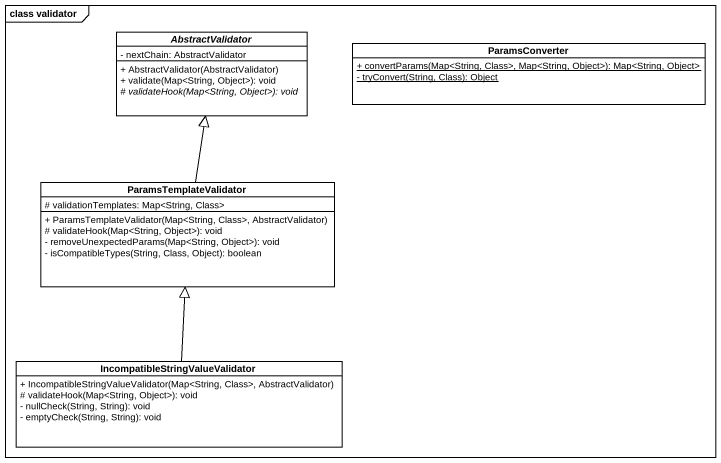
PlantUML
@startuml
mainframe class validator
hide circle
hide empty members
skinparam classAttributeIconSize 0
abstract class AbstractValidator {
  - nextChain: AbstractValidator
  + AbstractValidator(AbstractValidator)
  + validate(Map<String, Object>): void
  {abstract} # validateHook(Map<String, Object>): void
}
class ParamsConverter {
  {static} + convertParams(Map<String, Class>, Map<String, Object>): Map<String, Object>
  {static} - tryConvert(String, Class): Object
}
class ParamsTemplateValidator {
  # validationTemplates: Map<String, Class>
  + ParamsTemplateValidator(Map<String, Class>, AbstractValidator)
  # validateHook(Map<String, Object>): void
  - removeUnexpectedParams(Map<String, Object>): void
  - isCompatibleTypes(String, Class, Object): boolean
}
class "IncompatibleStringValueValidator" as IncompatibleStringValueValid {
  + IncompatibleStringValueValidator(Map<String, Class>, AbstractValidator)
  # validateHook(Map<String, Object>): void
  - nullCheck(String, String): void
  - emptyCheck(String, String): void
}
ParamsTemplateValidator -up-|> AbstractValidator
IncompatibleStringValueValid -up-|> ParamsTemplateValidator
@enduml
